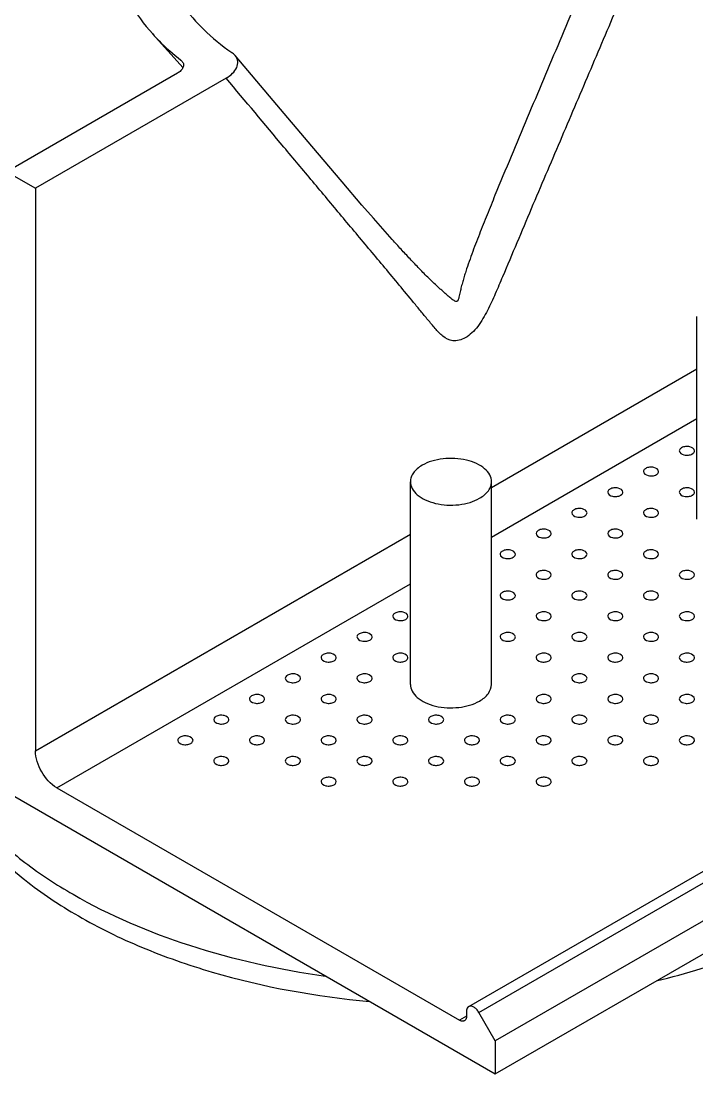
# Model space of a CAD drawing. Header units: millimetres. Extents: x 0 to 1189, y 0 to 858.
# Drawn here: x 412.9 to 479.6, y 170.5 to 274.5 of the extents above; entities that cross this region are included whole.
import ezdxf

# ---------------------------------------------------------------- set-up
doc = ezdxf.new("R2010")
doc.units = ezdxf.units.MM
doc.header["$LTSCALE"] = 65.395
doc.layers.get('0').update_dxf_attribs({"linetype": 'CONTINUOUS'})
doc.layers.add('AXIS', color=7, linetype='CONTINUOUS')
doc.layers.add('SURFACES', color=7, linetype='CONTINUOUS')

msp = doc.modelspace()

# ---------------------------------------------------------------- linework, layer by layer
at = {"color": 7, "linetype": 'Continuous'}
for p, q in [((428.32, 269.31), (411.47, 259.58)), ((433.12, 268.81), (414.29, 257.95)), ((411.47, 259.58), (414.29, 257.95)), ((414.29, 257.95), (414.29, 202.42)), ((449.52, 252.88), (449.52, 252.88)), ((457.06, 177.16), (539.97, 225.02)), ((542.59, 221.63), (459.68, 173.77)), ((416.41, 198.75), (456.15, 175.81)), ((456.85, 176.7), (456.85, 176.22)), ((459.68, 173.77), (458.06, 176.58)), ((459.68, 173.77), (459.68, 170.5))]:
    msp.add_line(p, q, dxfattribs=at)
at = {"color": 9, "linetype": 'Continuous'}
for p, q in [((459.31, 228.41), (479.59, 240.12)), ((459.31, 223.51), (479.59, 235.22)), ((414.29, 202.42), (451.31, 223.79)), ((458.06, 176.58), (540.97, 224.44)), ((416.41, 198.75), (451.31, 218.89)), ((456.85, 176.22), (456.15, 175.81))]:
    msp.add_line(p, q, dxfattribs=at)
at = {"color": 7, "linetype": 'Continuous'}
msp.add_lwpolyline([(449.52, 252.88), (448.59, 253.93), (447.65, 255), (446.53, 256.29), (444.57, 258.57), (441.57, 262.09), (437.75, 266.61), (434, 271.06)], dxfattribs=at)
for points, knots in [([(477.26, 298.64), (473.94, 300.04), (466.69, 302.05), (455.4, 302.87), (444.24, 301.57), (435.71, 298.74), (430.03, 295.46), (425.74, 291.98), (422.69, 287.66), (421.79, 282.93), (422.16, 279.46), (423.54, 276.12), (425.01, 274.13), (425.87, 273.18)], [0, 0, 0, 0, 0.144052, 0.297954, 0.450532, 0.590914, 0.654074, 0.711776, 0.81153, 0.856872, 0.901868, 0.948932, 1, 1, 1, 1]), ([(475.92, 295.75), (473.11, 297.1), (466.85, 299.09), (456.97, 300.09), (447.05, 299.18), (438.17, 296.47), (432.09, 292.72), (428.79, 289), (427.25, 286.11), (426.59, 283.07), (426.86, 280.01), (428.05, 277.05), (429.35, 275.29), (430.1, 274.45)], [0, 0, 0, 0, 0.141008, 0.293783, 0.446857, 0.588678, 0.710692, 0.763654, 0.811981, 0.857375, 0.902235, 0.9491, 1, 1, 1, 1]), ([(430.1, 274.45), (430.35, 274.17), (431.45, 273.04), (432.68, 272.04), (433.67, 271.35)], [0, 0, 0, 0, 0.238882, 1, 1, 1, 1]), ([(425.87, 273.18), (426.07, 272.95), (426.95, 272.03), (427.9, 271.18), (428.66, 270.58)], [0, 0, 0, 0, 0.242117, 1, 1, 1, 1]), ([(428.77, 270.47), (428.85, 270.39), (428.95, 270.18), (428.88, 269.83), (428.65, 269.53), (428.44, 269.38), (428.32, 269.31)], [0, 0, 0, 0, 0.234646, 0.457112, 0.708255, 1, 1, 1, 1]), ([(433.12, 268.81), (433.35, 268.95), (433.76, 269.24), (434.2, 269.81), (434.34, 270.49), (434.14, 270.9), (434, 271.06)], [0, 0, 0, 0, 0.291987, 0.543024, 0.765622, 1, 1, 1, 1]), ([(451.31, 208.95), (451.31, 208.72), (451.45, 208.23), (451.99, 207.61), (452.79, 207.12), (454.17, 206.66), (456.04, 206.57), (457.52, 206.97), (458.13, 207.32)], [0, 0, 0, 0, 0.087154, 0.186892, 0.304593, 0.438739, 0.730144, 1, 1, 1, 1]), ([(458.13, 207.32), (458.47, 207.51), (459.03, 207.95), (459.31, 208.65), (459.31, 208.96)], [0, 0, 0, 0, 0.55085, 1, 1, 1, 1]), ([(416.41, 198.75), (415.79, 199.11), (414.79, 200.26), (414.29, 201.7), (414.29, 202.42)], [0, 0, 0, 0, 0.499999, 1, 1, 1, 1]), ([(457.06, 177.15), (457.03, 177.14), (456.89, 177.02), (456.85, 176.83), (456.85, 176.7)], [0, 0, 0, 0, 0.220886, 1, 1, 1, 1]), ([(458.06, 176.58), (458, 176.69), (457.85, 176.89), (457.55, 177.16), (457.21, 177.24), (457.06, 177.15)], [0, 0, 0, 0, 0.311733, 0.593488, 1, 1, 1, 1]), ([(456.65, 175.76), (456.61, 175.74), (456.45, 175.68), (456.26, 175.74), (456.15, 175.81)], [0, 0, 0, 0, 0.220859, 1, 1, 1, 1]), ([(456.85, 176.22), (456.85, 176.17), (456.84, 176), (456.75, 175.82), (456.65, 175.76)], [0, 0, 0, 0, 0.294965, 1, 1, 1, 1])]:
    msp.add_open_spline(points, degree=3, knots=knots, dxfattribs=at)
at = {"color": 9, "linetype": 'Continuous'}
for points, knots in [([(480.32, 296.07), (479.37, 293.84), (477.47, 289.38), (474.62, 282.68), (471.77, 275.99), (469.4, 270.41), (467.5, 265.95), (466.08, 262.6), (464.65, 259.26), (463.23, 255.91), (461.82, 252.56), (460.64, 249.77), (459.69, 247.53), (458.95, 245.87), (458.18, 244.54), (457.4, 243.66), (456.63, 243.05), (455.53, 242.72), (454.47, 243.31), (453.74, 244.11), (453.03, 244.96), (452.33, 245.82), (451.39, 246.96), (450.21, 248.39), (448.79, 250.1), (447.36, 251.8), (445.94, 253.5), (444.04, 255.77), (441.67, 258.61), (437.87, 263.14), (435.02, 266.55), (433.12, 268.81)], [0, 0, 0, 0, 0.077641, 0.155281, 0.23292, 0.310558, 0.349376, 0.388192, 0.427005, 0.465814, 0.504613, 0.543399, 0.562815, 0.582347, 0.601944, 0.611362, 0.61995, 0.63349, 0.644842, 0.656463, 0.668296, 0.680166, 0.692034, 0.715753, 0.739455, 0.76315, 0.786839, 0.810527, 0.857898, 0.905266, 1, 1, 1, 1]), ([(475.92, 295.75), (474.85, 293.22), (472.7, 288.16), (470.01, 281.83), (467.86, 276.77), (466.25, 272.97), (464.64, 269.17), (463.04, 265.36), (461.44, 261.55), (460.11, 258.37), (459.07, 255.81), (458.3, 253.88), (457.67, 252.27), (457.19, 250.96), (456.91, 250.14), (456.69, 249.48), (456.54, 248.98), (456.4, 248.48), (456.29, 248.05), (456.21, 247.71), (456.16, 247.46), (456.1, 247.2), (456.05, 246.98), (455.93, 246.72), (455.69, 246.79), (455.53, 246.91), (455.31, 247.08), (455.05, 247.29), (454.75, 247.55), (454.47, 247.81), (454.1, 248.14), (453.66, 248.55), (453.15, 249.04), (452.66, 249.52), (452.04, 250.16), (451.28, 250.96), (450.39, 251.92), (449.81, 252.56), (449.52, 252.88)], [0, 0, 0, 0, 0.133371, 0.266769, 0.333483, 0.400214, 0.466966, 0.53375, 0.600586, 0.667507, 0.701018, 0.734581, 0.768213, 0.785062, 0.801935, 0.81038, 0.818829, 0.827281, 0.835731, 0.839954, 0.844172, 0.848379, 0.852546, 0.8563, 0.859491, 0.862848, 0.866206, 0.872796, 0.879191, 0.885402, 0.891456, 0.903189, 0.91455, 0.925649, 0.936558, 0.957993, 0.979099, 1, 1, 1, 1]), ([(403.93, 202.69), (404.36, 201.09), (405.72, 197.87), (408.93, 193.47), (413.26, 189.45), (418.61, 185.88), (424.85, 182.84), (434.35, 179.52), (442.03, 178.14), (447.27, 177.66)], [0, 0, 0, 0, 0.094234, 0.195984, 0.307278, 0.428846, 0.560359, 0.700675, 1, 1, 1, 1]), ([(475.58, 179.68), (478.56, 180.41), (484.23, 182.15), (489.61, 184.67), (492.08, 186.09)], [0, 0, 0, 0, 0.518724, 1, 1, 1, 1])]:
    msp.add_open_spline(points, degree=3, knots=knots, dxfattribs=at)
at = {"color": 7, "linetype": 'Continuous'}
for points in [[(434, 271.06), (433.9, 271.17), (433.79, 271.27), (433.67, 271.35)], [(428.66, 270.58), (428.7, 270.55), (428.74, 270.51), (428.77, 270.47)]]:
    msp.add_open_spline(points, degree=3, dxfattribs=at)
at = {"layer": 'AXIS', "color": 7, "linetype": 'Continuous'}
for p, q in [((479.59, 225.28), (479.59, 245.3)), ((451.31, 208.95), (451.31, 228.97)), ((459.31, 208.96), (459.31, 228.97))]:
    msp.add_line(p, q, dxfattribs=at)
for points, knots in [([(478.07, 232.33), (478.04, 232.31), (477.93, 232.24), (477.85, 232.11), (477.85, 232.02)], [0, 0, 0, 0, 0.293914, 1, 1, 1, 1]), ([(477.85, 232.02), (477.85, 231.82), (478.27, 231.58), (478.73, 231.58), (479.01, 231.65), (479.13, 231.71)], [0, 0, 0, 0, 0.422614, 0.722333, 1, 1, 1, 1]), ([(479.35, 232.02), (479.35, 232.22), (478.93, 232.46), (478.47, 232.47), (478.19, 232.39), (478.07, 232.33)], [0, 0, 0, 0, 0.422614, 0.722333, 1, 1, 1, 1]), ([(479.13, 231.71), (479.16, 231.73), (479.27, 231.8), (479.35, 231.93), (479.35, 232.02)], [0, 0, 0, 0, 0.293914, 1, 1, 1, 1]), ([(459.31, 228.97), (459.31, 229.2), (459.17, 229.7), (458.62, 230.32), (457.82, 230.81), (456.82, 231.14), (455.69, 231.3), (454.54, 231.27), (453.44, 231.05), (452.77, 230.77), (452.48, 230.6)], [0, 0, 0, 0, 0.086934, 0.186405, 0.303797, 0.437614, 0.582117, 0.729433, 0.87118, 1, 1, 1, 1]), ([(452.48, 230.6), (452.3, 230.5), (451.98, 230.28), (451.6, 229.88), (451.36, 229.44), (451.31, 229.12), (451.31, 228.97)], [0, 0, 0, 0, 0.289808, 0.549049, 0.782229, 1, 1, 1, 1]), ([(474.53, 230.29), (474.5, 230.27), (474.4, 230.2), (474.31, 230.07), (474.31, 229.98)], [0, 0, 0, 0, 0.293914, 1, 1, 1, 1]), ([(474.31, 229.98), (474.31, 229.78), (474.74, 229.54), (475.2, 229.53), (475.48, 229.61), (475.6, 229.67)], [0, 0, 0, 0, 0.422614, 0.722333, 1, 1, 1, 1]), ([(475.81, 229.98), (475.81, 230.18), (475.39, 230.42), (474.93, 230.42), (474.65, 230.35), (474.53, 230.29)], [0, 0, 0, 0, 0.422614, 0.722333, 1, 1, 1, 1]), ([(475.6, 229.67), (475.63, 229.69), (475.73, 229.76), (475.81, 229.89), (475.81, 229.98)], [0, 0, 0, 0, 0.293914, 1, 1, 1, 1]), ([(451.31, 228.97), (451.31, 228.74), (451.44, 228.24), (451.99, 227.62), (452.79, 227.13), (453.8, 226.8), (454.92, 226.64), (456.08, 226.67), (457.17, 226.89), (457.84, 227.17), (458.13, 227.34)], [0, 0, 0, 0, 0.086934, 0.186405, 0.303797, 0.437614, 0.582117, 0.729433, 0.87118, 1, 1, 1, 1]), ([(458.13, 227.34), (458.31, 227.44), (458.63, 227.66), (459.01, 228.06), (459.25, 228.5), (459.31, 228.82), (459.31, 228.97)], [0, 0, 0, 0, 0.289808, 0.549049, 0.782229, 1, 1, 1, 1]), ([(471, 228.24), (470.97, 228.23), (470.86, 228.15), (470.78, 228.03), (470.78, 227.94)], [0, 0, 0, 0, 0.293914, 1, 1, 1, 1]), ([(470.78, 227.94), (470.78, 227.73), (471.2, 227.5), (471.66, 227.49), (471.94, 227.57), (472.06, 227.63)], [0, 0, 0, 0, 0.422614, 0.722333, 1, 1, 1, 1]), ([(472.28, 227.94), (472.28, 228.14), (471.86, 228.38), (471.4, 228.38), (471.11, 228.31), (471, 228.24)], [0, 0, 0, 0, 0.422614, 0.722333, 1, 1, 1, 1]), ([(472.06, 227.63), (472.09, 227.65), (472.2, 227.72), (472.28, 227.85), (472.28, 227.94)], [0, 0, 0, 0, 0.293914, 1, 1, 1, 1]), ([(478.07, 228.24), (478.04, 228.23), (477.93, 228.15), (477.85, 228.03), (477.85, 227.94)], [0, 0, 0, 0, 0.293914, 1, 1, 1, 1]), ([(477.85, 227.94), (477.85, 227.73), (478.27, 227.5), (478.73, 227.49), (479.01, 227.57), (479.13, 227.63)], [0, 0, 0, 0, 0.422614, 0.722333, 1, 1, 1, 1]), ([(479.35, 227.94), (479.35, 228.14), (478.93, 228.38), (478.47, 228.38), (478.19, 228.31), (478.07, 228.24)], [0, 0, 0, 0, 0.422614, 0.722333, 1, 1, 1, 1]), ([(479.13, 227.63), (479.16, 227.65), (479.27, 227.72), (479.35, 227.85), (479.35, 227.94)], [0, 0, 0, 0, 0.293914, 1, 1, 1, 1]), ([(467.46, 226.2), (467.43, 226.18), (467.33, 226.11), (467.24, 225.99), (467.24, 225.9)], [0, 0, 0, 0, 0.293914, 1, 1, 1, 1]), ([(467.24, 225.9), (467.24, 225.69), (467.67, 225.46), (468.12, 225.45), (468.41, 225.52), (468.52, 225.59)], [0, 0, 0, 0, 0.422614, 0.722333, 1, 1, 1, 1]), ([(468.74, 225.9), (468.74, 226.1), (468.32, 226.34), (467.86, 226.34), (467.58, 226.27), (467.46, 226.2)], [0, 0, 0, 0, 0.422614, 0.722333, 1, 1, 1, 1]), ([(468.52, 225.59), (468.56, 225.61), (468.66, 225.68), (468.74, 225.81), (468.74, 225.9)], [0, 0, 0, 0, 0.293914, 1, 1, 1, 1]), ([(474.53, 226.2), (474.5, 226.18), (474.4, 226.11), (474.31, 225.99), (474.31, 225.9)], [0, 0, 0, 0, 0.293914, 1, 1, 1, 1]), ([(474.31, 225.9), (474.31, 225.69), (474.74, 225.46), (475.2, 225.45), (475.48, 225.52), (475.6, 225.59)], [0, 0, 0, 0, 0.422614, 0.722333, 1, 1, 1, 1]), ([(475.81, 225.9), (475.81, 226.1), (475.39, 226.34), (474.93, 226.34), (474.65, 226.27), (474.53, 226.2)], [0, 0, 0, 0, 0.422614, 0.722333, 1, 1, 1, 1]), ([(475.6, 225.59), (475.63, 225.61), (475.73, 225.68), (475.81, 225.81), (475.81, 225.9)], [0, 0, 0, 0, 0.293914, 1, 1, 1, 1]), ([(463.93, 224.16), (463.9, 224.14), (463.79, 224.07), (463.71, 223.95), (463.71, 223.86)], [0, 0, 0, 0, 0.293914, 1, 1, 1, 1]), ([(463.71, 223.86), (463.71, 223.65), (464.13, 223.42), (464.59, 223.41), (464.87, 223.48), (464.99, 223.55)], [0, 0, 0, 0, 0.422614, 0.722333, 1, 1, 1, 1]), ([(465.21, 223.86), (465.21, 224.06), (464.79, 224.3), (464.33, 224.3), (464.04, 224.23), (463.93, 224.16)], [0, 0, 0, 0, 0.422614, 0.722333, 1, 1, 1, 1]), ([(464.99, 223.55), (465.02, 223.57), (465.13, 223.64), (465.21, 223.77), (465.21, 223.86)], [0, 0, 0, 0, 0.293914, 1, 1, 1, 1]), ([(471, 224.16), (470.97, 224.14), (470.86, 224.07), (470.78, 223.95), (470.78, 223.86)], [0, 0, 0, 0, 0.293914, 1, 1, 1, 1]), ([(470.78, 223.86), (470.78, 223.65), (471.2, 223.42), (471.66, 223.41), (471.94, 223.48), (472.06, 223.55)], [0, 0, 0, 0, 0.422614, 0.722333, 1, 1, 1, 1]), ([(472.28, 223.86), (472.28, 224.06), (471.86, 224.3), (471.4, 224.3), (471.11, 224.23), (471, 224.16)], [0, 0, 0, 0, 0.422614, 0.722333, 1, 1, 1, 1]), ([(472.06, 223.55), (472.09, 223.57), (472.2, 223.64), (472.28, 223.77), (472.28, 223.86)], [0, 0, 0, 0, 0.293914, 1, 1, 1, 1]), ([(460.39, 222.12), (460.36, 222.1), (460.25, 222.03), (460.17, 221.91), (460.17, 221.81)], [0, 0, 0, 0, 0.293914, 1, 1, 1, 1]), ([(460.17, 221.81), (460.17, 221.61), (460.59, 221.38), (461.05, 221.37), (461.34, 221.44), (461.45, 221.51)], [0, 0, 0, 0, 0.422614, 0.722333, 1, 1, 1, 1]), ([(461.67, 221.81), (461.67, 222.02), (461.25, 222.25), (460.79, 222.26), (460.51, 222.19), (460.39, 222.12)], [0, 0, 0, 0, 0.422614, 0.722333, 1, 1, 1, 1]), ([(461.45, 221.51), (461.49, 221.53), (461.59, 221.6), (461.67, 221.72), (461.67, 221.81)], [0, 0, 0, 0, 0.293914, 1, 1, 1, 1]), ([(467.46, 222.12), (467.43, 222.1), (467.33, 222.03), (467.24, 221.91), (467.24, 221.81)], [0, 0, 0, 0, 0.293914, 1, 1, 1, 1]), ([(467.24, 221.81), (467.24, 221.61), (467.67, 221.38), (468.12, 221.37), (468.41, 221.44), (468.52, 221.51)], [0, 0, 0, 0, 0.422614, 0.722333, 1, 1, 1, 1]), ([(468.74, 221.81), (468.74, 222.02), (468.32, 222.25), (467.86, 222.26), (467.58, 222.19), (467.46, 222.12)], [0, 0, 0, 0, 0.422614, 0.722333, 1, 1, 1, 1]), ([(468.52, 221.51), (468.56, 221.53), (468.66, 221.6), (468.74, 221.72), (468.74, 221.81)], [0, 0, 0, 0, 0.293914, 1, 1, 1, 1]), ([(474.53, 222.12), (474.5, 222.1), (474.4, 222.03), (474.31, 221.91), (474.31, 221.81)], [0, 0, 0, 0, 0.293914, 1, 1, 1, 1]), ([(474.31, 221.81), (474.31, 221.61), (474.74, 221.38), (475.2, 221.37), (475.48, 221.44), (475.6, 221.51)], [0, 0, 0, 0, 0.422614, 0.722333, 1, 1, 1, 1]), ([(475.81, 221.81), (475.81, 222.02), (475.39, 222.25), (474.93, 222.26), (474.65, 222.19), (474.53, 222.12)], [0, 0, 0, 0, 0.422614, 0.722333, 1, 1, 1, 1]), ([(475.6, 221.51), (475.63, 221.53), (475.73, 221.6), (475.81, 221.72), (475.81, 221.81)], [0, 0, 0, 0, 0.293914, 1, 1, 1, 1]), ([(463.93, 220.08), (463.9, 220.06), (463.79, 219.99), (463.71, 219.86), (463.71, 219.77)], [0, 0, 0, 0, 0.293914, 1, 1, 1, 1]), ([(463.71, 219.77), (463.71, 219.57), (464.13, 219.33), (464.59, 219.33), (464.87, 219.4), (464.99, 219.47)], [0, 0, 0, 0, 0.422614, 0.722333, 1, 1, 1, 1]), ([(465.21, 219.77), (465.21, 219.98), (464.79, 220.21), (464.33, 220.22), (464.04, 220.15), (463.93, 220.08)], [0, 0, 0, 0, 0.422614, 0.722333, 1, 1, 1, 1]), ([(464.99, 219.47), (465.02, 219.49), (465.13, 219.56), (465.21, 219.68), (465.21, 219.77)], [0, 0, 0, 0, 0.293914, 1, 1, 1, 1]), ([(471, 220.08), (470.97, 220.06), (470.86, 219.99), (470.78, 219.86), (470.78, 219.77)], [0, 0, 0, 0, 0.293914, 1, 1, 1, 1]), ([(470.78, 219.77), (470.78, 219.57), (471.2, 219.33), (471.66, 219.33), (471.94, 219.4), (472.06, 219.47)], [0, 0, 0, 0, 0.422614, 0.722333, 1, 1, 1, 1]), ([(472.28, 219.77), (472.28, 219.98), (471.86, 220.21), (471.4, 220.22), (471.11, 220.15), (471, 220.08)], [0, 0, 0, 0, 0.422614, 0.722333, 1, 1, 1, 1]), ([(472.06, 219.47), (472.09, 219.49), (472.2, 219.56), (472.28, 219.68), (472.28, 219.77)], [0, 0, 0, 0, 0.293914, 1, 1, 1, 1]), ([(478.07, 220.08), (478.04, 220.06), (477.93, 219.99), (477.85, 219.86), (477.85, 219.77)], [0, 0, 0, 0, 0.293914, 1, 1, 1, 1]), ([(477.85, 219.77), (477.85, 219.57), (478.27, 219.33), (478.73, 219.33), (479.01, 219.4), (479.13, 219.47)], [0, 0, 0, 0, 0.422614, 0.722333, 1, 1, 1, 1]), ([(479.35, 219.77), (479.35, 219.98), (478.93, 220.21), (478.47, 220.22), (478.19, 220.15), (478.07, 220.08)], [0, 0, 0, 0, 0.422614, 0.722333, 1, 1, 1, 1]), ([(479.13, 219.47), (479.16, 219.49), (479.27, 219.56), (479.35, 219.68), (479.35, 219.77)], [0, 0, 0, 0, 0.293914, 1, 1, 1, 1]), ([(460.39, 218.04), (460.36, 218.02), (460.25, 217.95), (460.17, 217.82), (460.17, 217.73)], [0, 0, 0, 0, 0.293914, 1, 1, 1, 1]), ([(460.17, 217.73), (460.17, 217.53), (460.59, 217.29), (461.05, 217.29), (461.34, 217.36), (461.45, 217.43)], [0, 0, 0, 0, 0.422614, 0.722333, 1, 1, 1, 1]), ([(461.67, 217.73), (461.67, 217.94), (461.25, 218.17), (460.79, 218.18), (460.51, 218.11), (460.39, 218.04)], [0, 0, 0, 0, 0.422614, 0.722333, 1, 1, 1, 1]), ([(461.45, 217.43), (461.49, 217.45), (461.59, 217.52), (461.67, 217.64), (461.67, 217.73)], [0, 0, 0, 0, 0.293914, 1, 1, 1, 1]), ([(467.46, 218.04), (467.43, 218.02), (467.33, 217.95), (467.24, 217.82), (467.24, 217.73)], [0, 0, 0, 0, 0.293914, 1, 1, 1, 1]), ([(467.24, 217.73), (467.24, 217.53), (467.67, 217.29), (468.12, 217.29), (468.41, 217.36), (468.52, 217.43)], [0, 0, 0, 0, 0.422614, 0.722333, 1, 1, 1, 1]), ([(468.74, 217.73), (468.74, 217.94), (468.32, 218.17), (467.86, 218.18), (467.58, 218.11), (467.46, 218.04)], [0, 0, 0, 0, 0.422614, 0.722333, 1, 1, 1, 1]), ([(468.52, 217.43), (468.56, 217.45), (468.66, 217.52), (468.74, 217.64), (468.74, 217.73)], [0, 0, 0, 0, 0.293914, 1, 1, 1, 1]), ([(474.53, 218.04), (474.5, 218.02), (474.4, 217.95), (474.31, 217.82), (474.31, 217.73)], [0, 0, 0, 0, 0.293914, 1, 1, 1, 1]), ([(474.31, 217.73), (474.31, 217.53), (474.74, 217.29), (475.2, 217.29), (475.48, 217.36), (475.6, 217.43)], [0, 0, 0, 0, 0.422614, 0.722333, 1, 1, 1, 1]), ([(475.81, 217.73), (475.81, 217.94), (475.39, 218.17), (474.93, 218.18), (474.65, 218.11), (474.53, 218.04)], [0, 0, 0, 0, 0.422614, 0.722333, 1, 1, 1, 1]), ([(475.6, 217.43), (475.63, 217.45), (475.73, 217.52), (475.81, 217.64), (475.81, 217.73)], [0, 0, 0, 0, 0.293914, 1, 1, 1, 1]), ([(449.79, 216), (449.75, 215.98), (449.65, 215.91), (449.57, 215.78), (449.57, 215.69)], [0, 0, 0, 0, 0.293914, 1, 1, 1, 1]), ([(449.57, 215.69), (449.57, 215.49), (449.99, 215.25), (450.45, 215.25), (450.73, 215.32), (450.85, 215.38)], [0, 0, 0, 0, 0.422614, 0.722333, 1, 1, 1, 1]), ([(451.07, 215.69), (451.07, 215.9), (450.64, 216.13), (450.18, 216.14), (449.9, 216.06), (449.79, 216)], [0, 0, 0, 0, 0.422614, 0.722333, 1, 1, 1, 1]), ([(450.85, 215.38), (450.88, 215.4), (450.98, 215.47), (451.07, 215.6), (451.07, 215.69)], [0, 0, 0, 0, 0.293914, 1, 1, 1, 1]), ([(463.93, 216), (463.9, 215.98), (463.79, 215.91), (463.71, 215.78), (463.71, 215.69)], [0, 0, 0, 0, 0.293914, 1, 1, 1, 1]), ([(463.71, 215.69), (463.71, 215.49), (464.13, 215.25), (464.59, 215.25), (464.87, 215.32), (464.99, 215.38)], [0, 0, 0, 0, 0.422614, 0.722333, 1, 1, 1, 1]), ([(465.21, 215.69), (465.21, 215.9), (464.79, 216.13), (464.33, 216.14), (464.04, 216.06), (463.93, 216)], [0, 0, 0, 0, 0.422614, 0.722333, 1, 1, 1, 1]), ([(464.99, 215.38), (465.02, 215.4), (465.13, 215.47), (465.21, 215.6), (465.21, 215.69)], [0, 0, 0, 0, 0.293914, 1, 1, 1, 1]), ([(471, 216), (470.97, 215.98), (470.86, 215.91), (470.78, 215.78), (470.78, 215.69)], [0, 0, 0, 0, 0.293914, 1, 1, 1, 1]), ([(470.78, 215.69), (470.78, 215.49), (471.2, 215.25), (471.66, 215.25), (471.94, 215.32), (472.06, 215.38)], [0, 0, 0, 0, 0.422614, 0.722333, 1, 1, 1, 1]), ([(472.28, 215.69), (472.28, 215.9), (471.86, 216.13), (471.4, 216.14), (471.11, 216.06), (471, 216)], [0, 0, 0, 0, 0.422614, 0.722333, 1, 1, 1, 1]), ([(472.06, 215.38), (472.09, 215.4), (472.2, 215.47), (472.28, 215.6), (472.28, 215.69)], [0, 0, 0, 0, 0.293914, 1, 1, 1, 1]), ([(478.07, 216), (478.04, 215.98), (477.93, 215.91), (477.85, 215.78), (477.85, 215.69)], [0, 0, 0, 0, 0.293914, 1, 1, 1, 1]), ([(477.85, 215.69), (477.85, 215.49), (478.27, 215.25), (478.73, 215.25), (479.01, 215.32), (479.13, 215.38)], [0, 0, 0, 0, 0.422614, 0.722333, 1, 1, 1, 1]), ([(479.35, 215.69), (479.35, 215.9), (478.93, 216.13), (478.47, 216.14), (478.19, 216.06), (478.07, 216)], [0, 0, 0, 0, 0.422614, 0.722333, 1, 1, 1, 1]), ([(479.13, 215.38), (479.16, 215.4), (479.27, 215.47), (479.35, 215.6), (479.35, 215.69)], [0, 0, 0, 0, 0.293914, 1, 1, 1, 1]), ([(446.25, 213.96), (446.22, 213.94), (446.11, 213.87), (446.03, 213.74), (446.03, 213.65)], [0, 0, 0, 0, 0.293914, 1, 1, 1, 1]), ([(446.03, 213.65), (446.03, 213.45), (446.45, 213.21), (446.91, 213.21), (447.19, 213.28), (447.31, 213.34)], [0, 0, 0, 0, 0.422614, 0.722333, 1, 1, 1, 1]), ([(447.53, 213.65), (447.53, 213.85), (447.11, 214.09), (446.65, 214.09), (446.37, 214.02), (446.25, 213.96)], [0, 0, 0, 0, 0.422614, 0.722333, 1, 1, 1, 1]), ([(447.31, 213.34), (447.34, 213.36), (447.45, 213.43), (447.53, 213.56), (447.53, 213.65)], [0, 0, 0, 0, 0.293914, 1, 1, 1, 1]), ([(460.39, 213.96), (460.36, 213.94), (460.25, 213.87), (460.17, 213.74), (460.17, 213.65)], [0, 0, 0, 0, 0.293914, 1, 1, 1, 1]), ([(460.17, 213.65), (460.17, 213.45), (460.59, 213.21), (461.05, 213.21), (461.34, 213.28), (461.45, 213.34)], [0, 0, 0, 0, 0.422614, 0.722333, 1, 1, 1, 1]), ([(461.67, 213.65), (461.67, 213.85), (461.25, 214.09), (460.79, 214.09), (460.51, 214.02), (460.39, 213.96)], [0, 0, 0, 0, 0.422614, 0.722333, 1, 1, 1, 1]), ([(461.45, 213.34), (461.49, 213.36), (461.59, 213.43), (461.67, 213.56), (461.67, 213.65)], [0, 0, 0, 0, 0.293914, 1, 1, 1, 1]), ([(467.46, 213.96), (467.43, 213.94), (467.33, 213.87), (467.24, 213.74), (467.24, 213.65)], [0, 0, 0, 0, 0.293914, 1, 1, 1, 1]), ([(467.24, 213.65), (467.24, 213.45), (467.67, 213.21), (468.12, 213.21), (468.41, 213.28), (468.52, 213.34)], [0, 0, 0, 0, 0.422614, 0.722333, 1, 1, 1, 1]), ([(468.74, 213.65), (468.74, 213.85), (468.32, 214.09), (467.86, 214.09), (467.58, 214.02), (467.46, 213.96)], [0, 0, 0, 0, 0.422614, 0.722333, 1, 1, 1, 1]), ([(468.52, 213.34), (468.56, 213.36), (468.66, 213.43), (468.74, 213.56), (468.74, 213.65)], [0, 0, 0, 0, 0.293914, 1, 1, 1, 1]), ([(474.53, 213.96), (474.5, 213.94), (474.4, 213.87), (474.31, 213.74), (474.31, 213.65)], [0, 0, 0, 0, 0.293914, 1, 1, 1, 1]), ([(474.31, 213.65), (474.31, 213.45), (474.74, 213.21), (475.2, 213.21), (475.48, 213.28), (475.6, 213.34)], [0, 0, 0, 0, 0.422614, 0.722333, 1, 1, 1, 1]), ([(475.81, 213.65), (475.81, 213.85), (475.39, 214.09), (474.93, 214.09), (474.65, 214.02), (474.53, 213.96)], [0, 0, 0, 0, 0.422614, 0.722333, 1, 1, 1, 1]), ([(475.6, 213.34), (475.63, 213.36), (475.73, 213.43), (475.81, 213.56), (475.81, 213.65)], [0, 0, 0, 0, 0.293914, 1, 1, 1, 1]), ([(442.71, 211.91), (442.68, 211.9), (442.58, 211.83), (442.49, 211.7), (442.49, 211.61)], [0, 0, 0, 0, 0.293914, 1, 1, 1, 1]), ([(442.49, 211.61), (442.49, 211.4), (442.92, 211.17), (443.38, 211.16), (443.66, 211.24), (443.78, 211.3)], [0, 0, 0, 0, 0.422614, 0.722333, 1, 1, 1, 1]), ([(443.99, 211.61), (443.99, 211.81), (443.57, 212.05), (443.11, 212.05), (442.83, 211.98), (442.71, 211.91)], [0, 0, 0, 0, 0.422614, 0.722333, 1, 1, 1, 1]), ([(443.78, 211.3), (443.81, 211.32), (443.91, 211.39), (443.99, 211.52), (443.99, 211.61)], [0, 0, 0, 0, 0.293914, 1, 1, 1, 1]), ([(449.79, 211.91), (449.75, 211.9), (449.65, 211.83), (449.57, 211.7), (449.57, 211.61)], [0, 0, 0, 0, 0.293914, 1, 1, 1, 1]), ([(449.57, 211.61), (449.57, 211.4), (449.99, 211.17), (450.45, 211.16), (450.73, 211.24), (450.85, 211.3)], [0, 0, 0, 0, 0.422614, 0.722333, 1, 1, 1, 1]), ([(451.07, 211.61), (451.07, 211.81), (450.64, 212.05), (450.18, 212.05), (449.9, 211.98), (449.79, 211.91)], [0, 0, 0, 0, 0.422614, 0.722333, 1, 1, 1, 1]), ([(450.85, 211.3), (450.88, 211.32), (450.98, 211.39), (451.07, 211.52), (451.07, 211.61)], [0, 0, 0, 0, 0.293914, 1, 1, 1, 1]), ([(463.93, 211.91), (463.9, 211.9), (463.79, 211.83), (463.71, 211.7), (463.71, 211.61)], [0, 0, 0, 0, 0.293914, 1, 1, 1, 1]), ([(463.71, 211.61), (463.71, 211.4), (464.13, 211.17), (464.59, 211.16), (464.87, 211.24), (464.99, 211.3)], [0, 0, 0, 0, 0.422614, 0.722333, 1, 1, 1, 1]), ([(465.21, 211.61), (465.21, 211.81), (464.79, 212.05), (464.33, 212.05), (464.04, 211.98), (463.93, 211.91)], [0, 0, 0, 0, 0.422614, 0.722333, 1, 1, 1, 1]), ([(464.99, 211.3), (465.02, 211.32), (465.13, 211.39), (465.21, 211.52), (465.21, 211.61)], [0, 0, 0, 0, 0.293914, 1, 1, 1, 1]), ([(471, 211.91), (470.97, 211.9), (470.86, 211.83), (470.78, 211.7), (470.78, 211.61)], [0, 0, 0, 0, 0.293914, 1, 1, 1, 1]), ([(470.78, 211.61), (470.78, 211.4), (471.2, 211.17), (471.66, 211.16), (471.94, 211.24), (472.06, 211.3)], [0, 0, 0, 0, 0.422614, 0.722333, 1, 1, 1, 1]), ([(472.28, 211.61), (472.28, 211.81), (471.86, 212.05), (471.4, 212.05), (471.11, 211.98), (471, 211.91)], [0, 0, 0, 0, 0.422614, 0.722333, 1, 1, 1, 1]), ([(472.06, 211.3), (472.09, 211.32), (472.2, 211.39), (472.28, 211.52), (472.28, 211.61)], [0, 0, 0, 0, 0.293914, 1, 1, 1, 1]), ([(478.07, 211.91), (478.04, 211.9), (477.93, 211.83), (477.85, 211.7), (477.85, 211.61)], [0, 0, 0, 0, 0.293914, 1, 1, 1, 1]), ([(477.85, 211.61), (477.85, 211.4), (478.27, 211.17), (478.73, 211.16), (479.01, 211.24), (479.13, 211.3)], [0, 0, 0, 0, 0.422614, 0.722333, 1, 1, 1, 1]), ([(479.35, 211.61), (479.35, 211.81), (478.93, 212.05), (478.47, 212.05), (478.19, 211.98), (478.07, 211.91)], [0, 0, 0, 0, 0.422614, 0.722333, 1, 1, 1, 1]), ([(479.13, 211.3), (479.16, 211.32), (479.27, 211.39), (479.35, 211.52), (479.35, 211.61)], [0, 0, 0, 0, 0.293914, 1, 1, 1, 1]), ([(440.46, 209.57), (440.46, 209.77), (440.04, 210.01), (439.58, 210.01), (439.3, 209.94), (439.18, 209.87)], [0, 0, 0, 0, 0.422614, 0.722333, 1, 1, 1, 1]), ([(447.53, 209.57), (447.53, 209.77), (447.11, 210.01), (446.65, 210.01), (446.37, 209.94), (446.25, 209.87)], [0, 0, 0, 0, 0.422614, 0.722333, 1, 1, 1, 1]), ([(468.74, 209.57), (468.74, 209.77), (468.32, 210.01), (467.86, 210.01), (467.58, 209.94), (467.46, 209.87)], [0, 0, 0, 0, 0.422614, 0.722333, 1, 1, 1, 1]), ([(475.81, 209.57), (475.81, 209.77), (475.39, 210.01), (474.93, 210.01), (474.65, 209.94), (474.53, 209.87)], [0, 0, 0, 0, 0.422614, 0.722333, 1, 1, 1, 1]), ([(439.18, 209.87), (439.15, 209.85), (439.04, 209.78), (438.96, 209.66), (438.96, 209.57)], [0, 0, 0, 0, 0.293914, 1, 1, 1, 1]), ([(438.96, 209.57), (438.96, 209.36), (439.38, 209.13), (439.84, 209.12), (440.12, 209.19), (440.24, 209.26)], [0, 0, 0, 0, 0.422614, 0.722333, 1, 1, 1, 1]), ([(440.24, 209.26), (440.27, 209.28), (440.38, 209.35), (440.46, 209.48), (440.46, 209.57)], [0, 0, 0, 0, 0.293914, 1, 1, 1, 1]), ([(446.25, 209.87), (446.22, 209.85), (446.11, 209.78), (446.03, 209.66), (446.03, 209.57)], [0, 0, 0, 0, 0.293914, 1, 1, 1, 1]), ([(446.03, 209.57), (446.03, 209.36), (446.45, 209.13), (446.91, 209.12), (447.19, 209.19), (447.31, 209.26)], [0, 0, 0, 0, 0.422614, 0.722333, 1, 1, 1, 1]), ([(447.31, 209.26), (447.34, 209.28), (447.45, 209.35), (447.53, 209.48), (447.53, 209.57)], [0, 0, 0, 0, 0.293914, 1, 1, 1, 1]), ([(467.46, 209.87), (467.43, 209.85), (467.33, 209.78), (467.24, 209.66), (467.24, 209.57)], [0, 0, 0, 0, 0.293914, 1, 1, 1, 1]), ([(467.24, 209.57), (467.24, 209.36), (467.67, 209.13), (468.12, 209.12), (468.41, 209.19), (468.52, 209.26)], [0, 0, 0, 0, 0.422614, 0.722333, 1, 1, 1, 1]), ([(468.52, 209.26), (468.56, 209.28), (468.66, 209.35), (468.74, 209.48), (468.74, 209.57)], [0, 0, 0, 0, 0.293914, 1, 1, 1, 1]), ([(474.53, 209.87), (474.5, 209.85), (474.4, 209.78), (474.31, 209.66), (474.31, 209.57)], [0, 0, 0, 0, 0.293914, 1, 1, 1, 1]), ([(474.31, 209.57), (474.31, 209.36), (474.74, 209.13), (475.2, 209.12), (475.48, 209.19), (475.6, 209.26)], [0, 0, 0, 0, 0.422614, 0.722333, 1, 1, 1, 1]), ([(475.6, 209.26), (475.63, 209.28), (475.73, 209.35), (475.81, 209.48), (475.81, 209.57)], [0, 0, 0, 0, 0.293914, 1, 1, 1, 1]), ([(436.92, 207.53), (436.92, 207.73), (436.5, 207.97), (436.04, 207.97), (435.76, 207.9), (435.64, 207.83)], [0, 0, 0, 0, 0.422614, 0.722333, 1, 1, 1, 1]), ([(443.99, 207.53), (443.99, 207.73), (443.57, 207.97), (443.11, 207.97), (442.83, 207.9), (442.71, 207.83)], [0, 0, 0, 0, 0.422614, 0.722333, 1, 1, 1, 1]), ([(465.21, 207.53), (465.21, 207.73), (464.79, 207.97), (464.33, 207.97), (464.04, 207.9), (463.93, 207.83)], [0, 0, 0, 0, 0.422614, 0.722333, 1, 1, 1, 1]), ([(472.28, 207.53), (472.28, 207.73), (471.86, 207.97), (471.4, 207.97), (471.11, 207.9), (471, 207.83)], [0, 0, 0, 0, 0.422614, 0.722333, 1, 1, 1, 1]), ([(479.35, 207.53), (479.35, 207.73), (478.93, 207.97), (478.47, 207.97), (478.19, 207.9), (478.07, 207.83)], [0, 0, 0, 0, 0.422614, 0.722333, 1, 1, 1, 1]), ([(435.64, 207.83), (435.61, 207.81), (435.51, 207.74), (435.42, 207.62), (435.42, 207.53)], [0, 0, 0, 0, 0.293914, 1, 1, 1, 1]), ([(435.42, 207.53), (435.42, 207.32), (435.85, 207.09), (436.31, 207.08), (436.59, 207.15), (436.7, 207.22)], [0, 0, 0, 0, 0.422614, 0.722333, 1, 1, 1, 1]), ([(436.7, 207.22), (436.74, 207.24), (436.84, 207.31), (436.92, 207.44), (436.92, 207.53)], [0, 0, 0, 0, 0.293914, 1, 1, 1, 1]), ([(442.71, 207.83), (442.68, 207.81), (442.58, 207.74), (442.49, 207.62), (442.49, 207.53)], [0, 0, 0, 0, 0.293914, 1, 1, 1, 1]), ([(442.49, 207.53), (442.49, 207.32), (442.92, 207.09), (443.38, 207.08), (443.66, 207.15), (443.78, 207.22)], [0, 0, 0, 0, 0.422614, 0.722333, 1, 1, 1, 1]), ([(443.78, 207.22), (443.81, 207.24), (443.91, 207.31), (443.99, 207.44), (443.99, 207.53)], [0, 0, 0, 0, 0.293914, 1, 1, 1, 1]), ([(463.93, 207.83), (463.9, 207.81), (463.79, 207.74), (463.71, 207.62), (463.71, 207.53)], [0, 0, 0, 0, 0.293914, 1, 1, 1, 1]), ([(463.71, 207.53), (463.71, 207.32), (464.13, 207.09), (464.59, 207.08), (464.87, 207.15), (464.99, 207.22)], [0, 0, 0, 0, 0.422614, 0.722333, 1, 1, 1, 1]), ([(464.99, 207.22), (465.02, 207.24), (465.13, 207.31), (465.21, 207.44), (465.21, 207.53)], [0, 0, 0, 0, 0.293914, 1, 1, 1, 1]), ([(471, 207.83), (470.97, 207.81), (470.86, 207.74), (470.78, 207.62), (470.78, 207.53)], [0, 0, 0, 0, 0.293914, 1, 1, 1, 1]), ([(470.78, 207.53), (470.78, 207.32), (471.2, 207.09), (471.66, 207.08), (471.94, 207.15), (472.06, 207.22)], [0, 0, 0, 0, 0.422614, 0.722333, 1, 1, 1, 1]), ([(472.06, 207.22), (472.09, 207.24), (472.2, 207.31), (472.28, 207.44), (472.28, 207.53)], [0, 0, 0, 0, 0.293914, 1, 1, 1, 1]), ([(478.07, 207.83), (478.04, 207.81), (477.93, 207.74), (477.85, 207.62), (477.85, 207.53)], [0, 0, 0, 0, 0.293914, 1, 1, 1, 1]), ([(477.85, 207.53), (477.85, 207.32), (478.27, 207.09), (478.73, 207.08), (479.01, 207.15), (479.13, 207.22)], [0, 0, 0, 0, 0.422614, 0.722333, 1, 1, 1, 1]), ([(479.13, 207.22), (479.16, 207.24), (479.27, 207.31), (479.35, 207.44), (479.35, 207.53)], [0, 0, 0, 0, 0.293914, 1, 1, 1, 1]), ([(433.39, 205.49), (433.39, 205.69), (432.97, 205.92), (432.51, 205.93), (432.22, 205.86), (432.11, 205.79)], [0, 0, 0, 0, 0.422614, 0.722333, 1, 1, 1, 1]), ([(440.46, 205.49), (440.46, 205.69), (440.04, 205.92), (439.58, 205.93), (439.3, 205.86), (439.18, 205.79)], [0, 0, 0, 0, 0.422614, 0.722333, 1, 1, 1, 1]), ([(447.53, 205.49), (447.53, 205.69), (447.11, 205.92), (446.65, 205.93), (446.37, 205.86), (446.25, 205.79)], [0, 0, 0, 0, 0.422614, 0.722333, 1, 1, 1, 1]), ([(454.6, 205.49), (454.6, 205.69), (454.18, 205.92), (453.72, 205.93), (453.44, 205.86), (453.32, 205.79)], [0, 0, 0, 0, 0.422614, 0.722333, 1, 1, 1, 1]), ([(461.67, 205.49), (461.67, 205.69), (461.25, 205.92), (460.79, 205.93), (460.51, 205.86), (460.39, 205.79)], [0, 0, 0, 0, 0.422614, 0.722333, 1, 1, 1, 1]), ([(468.74, 205.49), (468.74, 205.69), (468.32, 205.92), (467.86, 205.93), (467.58, 205.86), (467.46, 205.79)], [0, 0, 0, 0, 0.422614, 0.722333, 1, 1, 1, 1]), ([(475.81, 205.49), (475.81, 205.69), (475.39, 205.92), (474.93, 205.93), (474.65, 205.86), (474.53, 205.79)], [0, 0, 0, 0, 0.422614, 0.722333, 1, 1, 1, 1]), ([(432.11, 205.79), (432.08, 205.77), (431.97, 205.7), (431.89, 205.58), (431.89, 205.49)], [0, 0, 0, 0, 0.293914, 1, 1, 1, 1]), ([(431.89, 205.49), (431.89, 205.28), (432.31, 205.05), (432.77, 205.04), (433.05, 205.11), (433.17, 205.18)], [0, 0, 0, 0, 0.422614, 0.722333, 1, 1, 1, 1]), ([(433.17, 205.18), (433.2, 205.2), (433.31, 205.27), (433.39, 205.39), (433.39, 205.49)], [0, 0, 0, 0, 0.293914, 1, 1, 1, 1]), ([(439.18, 205.79), (439.15, 205.77), (439.04, 205.7), (438.96, 205.58), (438.96, 205.49)], [0, 0, 0, 0, 0.293914, 1, 1, 1, 1]), ([(438.96, 205.49), (438.96, 205.28), (439.38, 205.05), (439.84, 205.04), (440.12, 205.11), (440.24, 205.18)], [0, 0, 0, 0, 0.422614, 0.722333, 1, 1, 1, 1]), ([(440.24, 205.18), (440.27, 205.2), (440.38, 205.27), (440.46, 205.39), (440.46, 205.49)], [0, 0, 0, 0, 0.293914, 1, 1, 1, 1]), ([(446.25, 205.79), (446.22, 205.77), (446.11, 205.7), (446.03, 205.58), (446.03, 205.49)], [0, 0, 0, 0, 0.293914, 1, 1, 1, 1]), ([(446.03, 205.49), (446.03, 205.28), (446.45, 205.05), (446.91, 205.04), (447.19, 205.11), (447.31, 205.18)], [0, 0, 0, 0, 0.422614, 0.722333, 1, 1, 1, 1]), ([(447.31, 205.18), (447.34, 205.2), (447.45, 205.27), (447.53, 205.39), (447.53, 205.49)], [0, 0, 0, 0, 0.293914, 1, 1, 1, 1]), ([(453.32, 205.79), (453.29, 205.77), (453.18, 205.7), (453.1, 205.58), (453.1, 205.49)], [0, 0, 0, 0, 0.293914, 1, 1, 1, 1]), ([(453.1, 205.49), (453.1, 205.28), (453.52, 205.05), (453.98, 205.04), (454.27, 205.11), (454.38, 205.18)], [0, 0, 0, 0, 0.422614, 0.722333, 1, 1, 1, 1]), ([(454.38, 205.18), (454.41, 205.2), (454.52, 205.27), (454.6, 205.39), (454.6, 205.49)], [0, 0, 0, 0, 0.293914, 1, 1, 1, 1]), ([(460.39, 205.79), (460.36, 205.77), (460.25, 205.7), (460.17, 205.58), (460.17, 205.49)], [0, 0, 0, 0, 0.293914, 1, 1, 1, 1]), ([(460.17, 205.49), (460.17, 205.28), (460.59, 205.05), (461.05, 205.04), (461.34, 205.11), (461.45, 205.18)], [0, 0, 0, 0, 0.422614, 0.722333, 1, 1, 1, 1]), ([(461.45, 205.18), (461.49, 205.2), (461.59, 205.27), (461.67, 205.39), (461.67, 205.49)], [0, 0, 0, 0, 0.293914, 1, 1, 1, 1]), ([(467.46, 205.79), (467.43, 205.77), (467.33, 205.7), (467.24, 205.58), (467.24, 205.49)], [0, 0, 0, 0, 0.293914, 1, 1, 1, 1]), ([(467.24, 205.49), (467.24, 205.28), (467.67, 205.05), (468.12, 205.04), (468.41, 205.11), (468.52, 205.18)], [0, 0, 0, 0, 0.422614, 0.722333, 1, 1, 1, 1]), ([(468.52, 205.18), (468.56, 205.2), (468.66, 205.27), (468.74, 205.39), (468.74, 205.49)], [0, 0, 0, 0, 0.293914, 1, 1, 1, 1]), ([(474.53, 205.79), (474.5, 205.77), (474.4, 205.7), (474.31, 205.58), (474.31, 205.49)], [0, 0, 0, 0, 0.293914, 1, 1, 1, 1]), ([(474.31, 205.49), (474.31, 205.28), (474.74, 205.05), (475.2, 205.04), (475.48, 205.11), (475.6, 205.18)], [0, 0, 0, 0, 0.422614, 0.722333, 1, 1, 1, 1]), ([(475.6, 205.18), (475.63, 205.2), (475.73, 205.27), (475.81, 205.39), (475.81, 205.49)], [0, 0, 0, 0, 0.293914, 1, 1, 1, 1]), ([(428.57, 203.75), (428.54, 203.73), (428.43, 203.66), (428.35, 203.53), (428.35, 203.44)], [0, 0, 0, 0, 0.293914, 1, 1, 1, 1]), ([(429.85, 203.44), (429.85, 203.65), (429.43, 203.88), (428.97, 203.89), (428.69, 203.82), (428.57, 203.75)], [0, 0, 0, 0, 0.422614, 0.722333, 1, 1, 1, 1]), ([(435.64, 203.75), (435.61, 203.73), (435.51, 203.66), (435.42, 203.53), (435.42, 203.44)], [0, 0, 0, 0, 0.293914, 1, 1, 1, 1]), ([(436.92, 203.44), (436.92, 203.65), (436.5, 203.88), (436.04, 203.89), (435.76, 203.82), (435.64, 203.75)], [0, 0, 0, 0, 0.422614, 0.722333, 1, 1, 1, 1]), ([(442.71, 203.75), (442.68, 203.73), (442.58, 203.66), (442.49, 203.53), (442.49, 203.44)], [0, 0, 0, 0, 0.293914, 1, 1, 1, 1]), ([(443.99, 203.44), (443.99, 203.65), (443.57, 203.88), (443.11, 203.89), (442.83, 203.82), (442.71, 203.75)], [0, 0, 0, 0, 0.422614, 0.722333, 1, 1, 1, 1]), ([(449.79, 203.75), (449.75, 203.73), (449.65, 203.66), (449.57, 203.53), (449.57, 203.44)], [0, 0, 0, 0, 0.293914, 1, 1, 1, 1]), ([(451.07, 203.44), (451.07, 203.65), (450.64, 203.88), (450.18, 203.89), (449.9, 203.82), (449.79, 203.75)], [0, 0, 0, 0, 0.422614, 0.722333, 1, 1, 1, 1]), ([(456.86, 203.75), (456.82, 203.73), (456.72, 203.66), (456.64, 203.53), (456.64, 203.44)], [0, 0, 0, 0, 0.293914, 1, 1, 1, 1]), ([(458.14, 203.44), (458.14, 203.65), (457.71, 203.88), (457.26, 203.89), (456.97, 203.82), (456.86, 203.75)], [0, 0, 0, 0, 0.422614, 0.722333, 1, 1, 1, 1]), ([(463.93, 203.75), (463.9, 203.73), (463.79, 203.66), (463.71, 203.53), (463.71, 203.44)], [0, 0, 0, 0, 0.293914, 1, 1, 1, 1]), ([(465.21, 203.44), (465.21, 203.65), (464.79, 203.88), (464.33, 203.89), (464.04, 203.82), (463.93, 203.75)], [0, 0, 0, 0, 0.422614, 0.722333, 1, 1, 1, 1]), ([(471, 203.75), (470.97, 203.73), (470.86, 203.66), (470.78, 203.53), (470.78, 203.44)], [0, 0, 0, 0, 0.293914, 1, 1, 1, 1]), ([(472.28, 203.44), (472.28, 203.65), (471.86, 203.88), (471.4, 203.89), (471.11, 203.82), (471, 203.75)], [0, 0, 0, 0, 0.422614, 0.722333, 1, 1, 1, 1]), ([(478.07, 203.75), (478.04, 203.73), (477.93, 203.66), (477.85, 203.53), (477.85, 203.44)], [0, 0, 0, 0, 0.293914, 1, 1, 1, 1]), ([(479.35, 203.44), (479.35, 203.65), (478.93, 203.88), (478.47, 203.89), (478.19, 203.82), (478.07, 203.75)], [0, 0, 0, 0, 0.422614, 0.722333, 1, 1, 1, 1]), ([(428.35, 203.44), (428.35, 203.24), (428.77, 203), (429.23, 203), (429.52, 203.07), (429.63, 203.14)], [0, 0, 0, 0, 0.422614, 0.722333, 1, 1, 1, 1]), ([(429.63, 203.14), (429.67, 203.16), (429.77, 203.23), (429.85, 203.35), (429.85, 203.44)], [0, 0, 0, 0, 0.293914, 1, 1, 1, 1]), ([(435.42, 203.44), (435.42, 203.24), (435.85, 203), (436.31, 203), (436.59, 203.07), (436.7, 203.14)], [0, 0, 0, 0, 0.422614, 0.722333, 1, 1, 1, 1]), ([(436.7, 203.14), (436.74, 203.16), (436.84, 203.23), (436.92, 203.35), (436.92, 203.44)], [0, 0, 0, 0, 0.293914, 1, 1, 1, 1]), ([(442.49, 203.44), (442.49, 203.24), (442.92, 203), (443.38, 203), (443.66, 203.07), (443.78, 203.14)], [0, 0, 0, 0, 0.422614, 0.722333, 1, 1, 1, 1]), ([(443.78, 203.14), (443.81, 203.16), (443.91, 203.23), (443.99, 203.35), (443.99, 203.44)], [0, 0, 0, 0, 0.293914, 1, 1, 1, 1]), ([(449.57, 203.44), (449.57, 203.24), (449.99, 203), (450.45, 203), (450.73, 203.07), (450.85, 203.14)], [0, 0, 0, 0, 0.422614, 0.722333, 1, 1, 1, 1]), ([(450.85, 203.14), (450.88, 203.16), (450.98, 203.23), (451.07, 203.35), (451.07, 203.44)], [0, 0, 0, 0, 0.293914, 1, 1, 1, 1]), ([(456.64, 203.44), (456.64, 203.24), (457.06, 203), (457.52, 203), (457.8, 203.07), (457.92, 203.14)], [0, 0, 0, 0, 0.422614, 0.722333, 1, 1, 1, 1]), ([(457.92, 203.14), (457.95, 203.16), (458.06, 203.23), (458.14, 203.35), (458.14, 203.44)], [0, 0, 0, 0, 0.293914, 1, 1, 1, 1]), ([(463.71, 203.44), (463.71, 203.24), (464.13, 203), (464.59, 203), (464.87, 203.07), (464.99, 203.14)], [0, 0, 0, 0, 0.422614, 0.722333, 1, 1, 1, 1]), ([(464.99, 203.14), (465.02, 203.16), (465.13, 203.23), (465.21, 203.35), (465.21, 203.44)], [0, 0, 0, 0, 0.293914, 1, 1, 1, 1]), ([(470.78, 203.44), (470.78, 203.24), (471.2, 203), (471.66, 203), (471.94, 203.07), (472.06, 203.14)], [0, 0, 0, 0, 0.422614, 0.722333, 1, 1, 1, 1]), ([(472.06, 203.14), (472.09, 203.16), (472.2, 203.23), (472.28, 203.35), (472.28, 203.44)], [0, 0, 0, 0, 0.293914, 1, 1, 1, 1]), ([(477.85, 203.44), (477.85, 203.24), (478.27, 203), (478.73, 203), (479.01, 203.07), (479.13, 203.14)], [0, 0, 0, 0, 0.422614, 0.722333, 1, 1, 1, 1]), ([(479.13, 203.14), (479.16, 203.16), (479.27, 203.23), (479.35, 203.35), (479.35, 203.44)], [0, 0, 0, 0, 0.293914, 1, 1, 1, 1]), ([(404.03, 202.61), (405.24, 199.73), (408.18, 195.65), (413.29, 191.2), (419.87, 186.89), (429.76, 182.7), (438.36, 180.81), (442.91, 180.17)], [0, 0, 0, 0, 0.200894, 0.314034, 0.436116, 0.705014, 1, 1, 1, 1]), ([(432.11, 201.71), (432.08, 201.69), (431.97, 201.62), (431.89, 201.49), (431.89, 201.4)], [0, 0, 0, 0, 0.293914, 1, 1, 1, 1]), ([(433.39, 201.4), (433.39, 201.61), (432.97, 201.84), (432.51, 201.85), (432.22, 201.78), (432.11, 201.71)], [0, 0, 0, 0, 0.422614, 0.722333, 1, 1, 1, 1]), ([(439.18, 201.71), (439.15, 201.69), (439.04, 201.62), (438.96, 201.49), (438.96, 201.4)], [0, 0, 0, 0, 0.293914, 1, 1, 1, 1]), ([(440.46, 201.4), (440.46, 201.61), (440.04, 201.84), (439.58, 201.85), (439.3, 201.78), (439.18, 201.71)], [0, 0, 0, 0, 0.422614, 0.722333, 1, 1, 1, 1]), ([(446.25, 201.71), (446.22, 201.69), (446.11, 201.62), (446.03, 201.49), (446.03, 201.4)], [0, 0, 0, 0, 0.293914, 1, 1, 1, 1]), ([(447.53, 201.4), (447.53, 201.61), (447.11, 201.84), (446.65, 201.85), (446.37, 201.78), (446.25, 201.71)], [0, 0, 0, 0, 0.422614, 0.722333, 1, 1, 1, 1]), ([(453.32, 201.71), (453.29, 201.69), (453.18, 201.62), (453.1, 201.49), (453.1, 201.4)], [0, 0, 0, 0, 0.293914, 1, 1, 1, 1]), ([(454.6, 201.4), (454.6, 201.61), (454.18, 201.84), (453.72, 201.85), (453.44, 201.78), (453.32, 201.71)], [0, 0, 0, 0, 0.422614, 0.722333, 1, 1, 1, 1]), ([(460.39, 201.71), (460.36, 201.69), (460.25, 201.62), (460.17, 201.49), (460.17, 201.4)], [0, 0, 0, 0, 0.293914, 1, 1, 1, 1]), ([(461.67, 201.4), (461.67, 201.61), (461.25, 201.84), (460.79, 201.85), (460.51, 201.78), (460.39, 201.71)], [0, 0, 0, 0, 0.422614, 0.722333, 1, 1, 1, 1]), ([(467.46, 201.71), (467.43, 201.69), (467.33, 201.62), (467.24, 201.49), (467.24, 201.4)], [0, 0, 0, 0, 0.293914, 1, 1, 1, 1]), ([(468.74, 201.4), (468.74, 201.61), (468.32, 201.84), (467.86, 201.85), (467.58, 201.78), (467.46, 201.71)], [0, 0, 0, 0, 0.422614, 0.722333, 1, 1, 1, 1]), ([(474.53, 201.71), (474.5, 201.69), (474.4, 201.62), (474.31, 201.49), (474.31, 201.4)], [0, 0, 0, 0, 0.293914, 1, 1, 1, 1]), ([(475.81, 201.4), (475.81, 201.61), (475.39, 201.84), (474.93, 201.85), (474.65, 201.78), (474.53, 201.71)], [0, 0, 0, 0, 0.422614, 0.722333, 1, 1, 1, 1]), ([(431.89, 201.4), (431.89, 201.2), (432.31, 200.96), (432.77, 200.96), (433.05, 201.03), (433.17, 201.1)], [0, 0, 0, 0, 0.422614, 0.722333, 1, 1, 1, 1]), ([(433.17, 201.1), (433.2, 201.12), (433.31, 201.19), (433.39, 201.31), (433.39, 201.4)], [0, 0, 0, 0, 0.293914, 1, 1, 1, 1]), ([(438.96, 201.4), (438.96, 201.2), (439.38, 200.96), (439.84, 200.96), (440.12, 201.03), (440.24, 201.1)], [0, 0, 0, 0, 0.422614, 0.722333, 1, 1, 1, 1]), ([(440.24, 201.1), (440.27, 201.12), (440.38, 201.19), (440.46, 201.31), (440.46, 201.4)], [0, 0, 0, 0, 0.293914, 1, 1, 1, 1]), ([(446.03, 201.4), (446.03, 201.2), (446.45, 200.96), (446.91, 200.96), (447.19, 201.03), (447.31, 201.1)], [0, 0, 0, 0, 0.422614, 0.722333, 1, 1, 1, 1]), ([(447.31, 201.1), (447.34, 201.12), (447.45, 201.19), (447.53, 201.31), (447.53, 201.4)], [0, 0, 0, 0, 0.293914, 1, 1, 1, 1]), ([(453.1, 201.4), (453.1, 201.2), (453.52, 200.96), (453.98, 200.96), (454.27, 201.03), (454.38, 201.1)], [0, 0, 0, 0, 0.422614, 0.722333, 1, 1, 1, 1]), ([(454.38, 201.1), (454.41, 201.12), (454.52, 201.19), (454.6, 201.31), (454.6, 201.4)], [0, 0, 0, 0, 0.293914, 1, 1, 1, 1]), ([(460.17, 201.4), (460.17, 201.2), (460.59, 200.96), (461.05, 200.96), (461.34, 201.03), (461.45, 201.1)], [0, 0, 0, 0, 0.422614, 0.722333, 1, 1, 1, 1]), ([(461.45, 201.1), (461.49, 201.12), (461.59, 201.19), (461.67, 201.31), (461.67, 201.4)], [0, 0, 0, 0, 0.293914, 1, 1, 1, 1]), ([(467.24, 201.4), (467.24, 201.2), (467.67, 200.96), (468.12, 200.96), (468.41, 201.03), (468.52, 201.1)], [0, 0, 0, 0, 0.422614, 0.722333, 1, 1, 1, 1]), ([(468.52, 201.1), (468.56, 201.12), (468.66, 201.19), (468.74, 201.31), (468.74, 201.4)], [0, 0, 0, 0, 0.293914, 1, 1, 1, 1]), ([(474.31, 201.4), (474.31, 201.2), (474.74, 200.96), (475.2, 200.96), (475.48, 201.03), (475.6, 201.1)], [0, 0, 0, 0, 0.422614, 0.722333, 1, 1, 1, 1]), ([(475.6, 201.1), (475.63, 201.12), (475.73, 201.19), (475.81, 201.31), (475.81, 201.4)], [0, 0, 0, 0, 0.293914, 1, 1, 1, 1]), ([(442.71, 199.67), (442.68, 199.65), (442.58, 199.58), (442.49, 199.45), (442.49, 199.36)], [0, 0, 0, 0, 0.293914, 1, 1, 1, 1]), ([(443.99, 199.36), (443.99, 199.57), (443.57, 199.8), (443.11, 199.81), (442.83, 199.73), (442.71, 199.67)], [0, 0, 0, 0, 0.422614, 0.722333, 1, 1, 1, 1]), ([(449.79, 199.67), (449.75, 199.65), (449.65, 199.58), (449.57, 199.45), (449.57, 199.36)], [0, 0, 0, 0, 0.293914, 1, 1, 1, 1]), ([(451.07, 199.36), (451.07, 199.57), (450.64, 199.8), (450.18, 199.81), (449.9, 199.73), (449.79, 199.67)], [0, 0, 0, 0, 0.422614, 0.722333, 1, 1, 1, 1]), ([(456.86, 199.67), (456.82, 199.65), (456.72, 199.58), (456.64, 199.45), (456.64, 199.36)], [0, 0, 0, 0, 0.293914, 1, 1, 1, 1]), ([(458.14, 199.36), (458.14, 199.57), (457.71, 199.8), (457.26, 199.81), (456.97, 199.73), (456.86, 199.67)], [0, 0, 0, 0, 0.422614, 0.722333, 1, 1, 1, 1]), ([(463.93, 199.67), (463.9, 199.65), (463.79, 199.58), (463.71, 199.45), (463.71, 199.36)], [0, 0, 0, 0, 0.293914, 1, 1, 1, 1]), ([(465.21, 199.36), (465.21, 199.57), (464.79, 199.8), (464.33, 199.81), (464.04, 199.73), (463.93, 199.67)], [0, 0, 0, 0, 0.422614, 0.722333, 1, 1, 1, 1]), ([(442.49, 199.36), (442.49, 199.16), (442.92, 198.92), (443.38, 198.92), (443.66, 198.99), (443.78, 199.06)], [0, 0, 0, 0, 0.422614, 0.722333, 1, 1, 1, 1]), ([(443.78, 199.06), (443.81, 199.07), (443.91, 199.15), (443.99, 199.27), (443.99, 199.36)], [0, 0, 0, 0, 0.293914, 1, 1, 1, 1]), ([(449.57, 199.36), (449.57, 199.16), (449.99, 198.92), (450.45, 198.92), (450.73, 198.99), (450.85, 199.06)], [0, 0, 0, 0, 0.422614, 0.722333, 1, 1, 1, 1]), ([(450.85, 199.06), (450.88, 199.07), (450.98, 199.15), (451.07, 199.27), (451.07, 199.36)], [0, 0, 0, 0, 0.293914, 1, 1, 1, 1]), ([(456.64, 199.36), (456.64, 199.16), (457.06, 198.92), (457.52, 198.92), (457.8, 198.99), (457.92, 199.06)], [0, 0, 0, 0, 0.422614, 0.722333, 1, 1, 1, 1]), ([(457.92, 199.06), (457.95, 199.07), (458.06, 199.15), (458.14, 199.27), (458.14, 199.36)], [0, 0, 0, 0, 0.293914, 1, 1, 1, 1]), ([(463.71, 199.36), (463.71, 199.16), (464.13, 198.92), (464.59, 198.92), (464.87, 198.99), (464.99, 199.06)], [0, 0, 0, 0, 0.422614, 0.722333, 1, 1, 1, 1]), ([(464.99, 199.06), (465.02, 199.07), (465.13, 199.15), (465.21, 199.27), (465.21, 199.36)], [0, 0, 0, 0, 0.293914, 1, 1, 1, 1])]:
    msp.add_open_spline(points, degree=3, knots=knots, dxfattribs=at)
at = {"layer": 'SURFACES', "color": 7, "linetype": 'Continuous'}
for p, q in [((428.89, 269.82), (425.86, 273.18)), ((366.08, 224.55), (459.68, 170.5)), ((459.68, 170.5), (542.59, 218.37))]:
    msp.add_line(p, q, dxfattribs=at)

doc.saveas('drawing.dxf')
